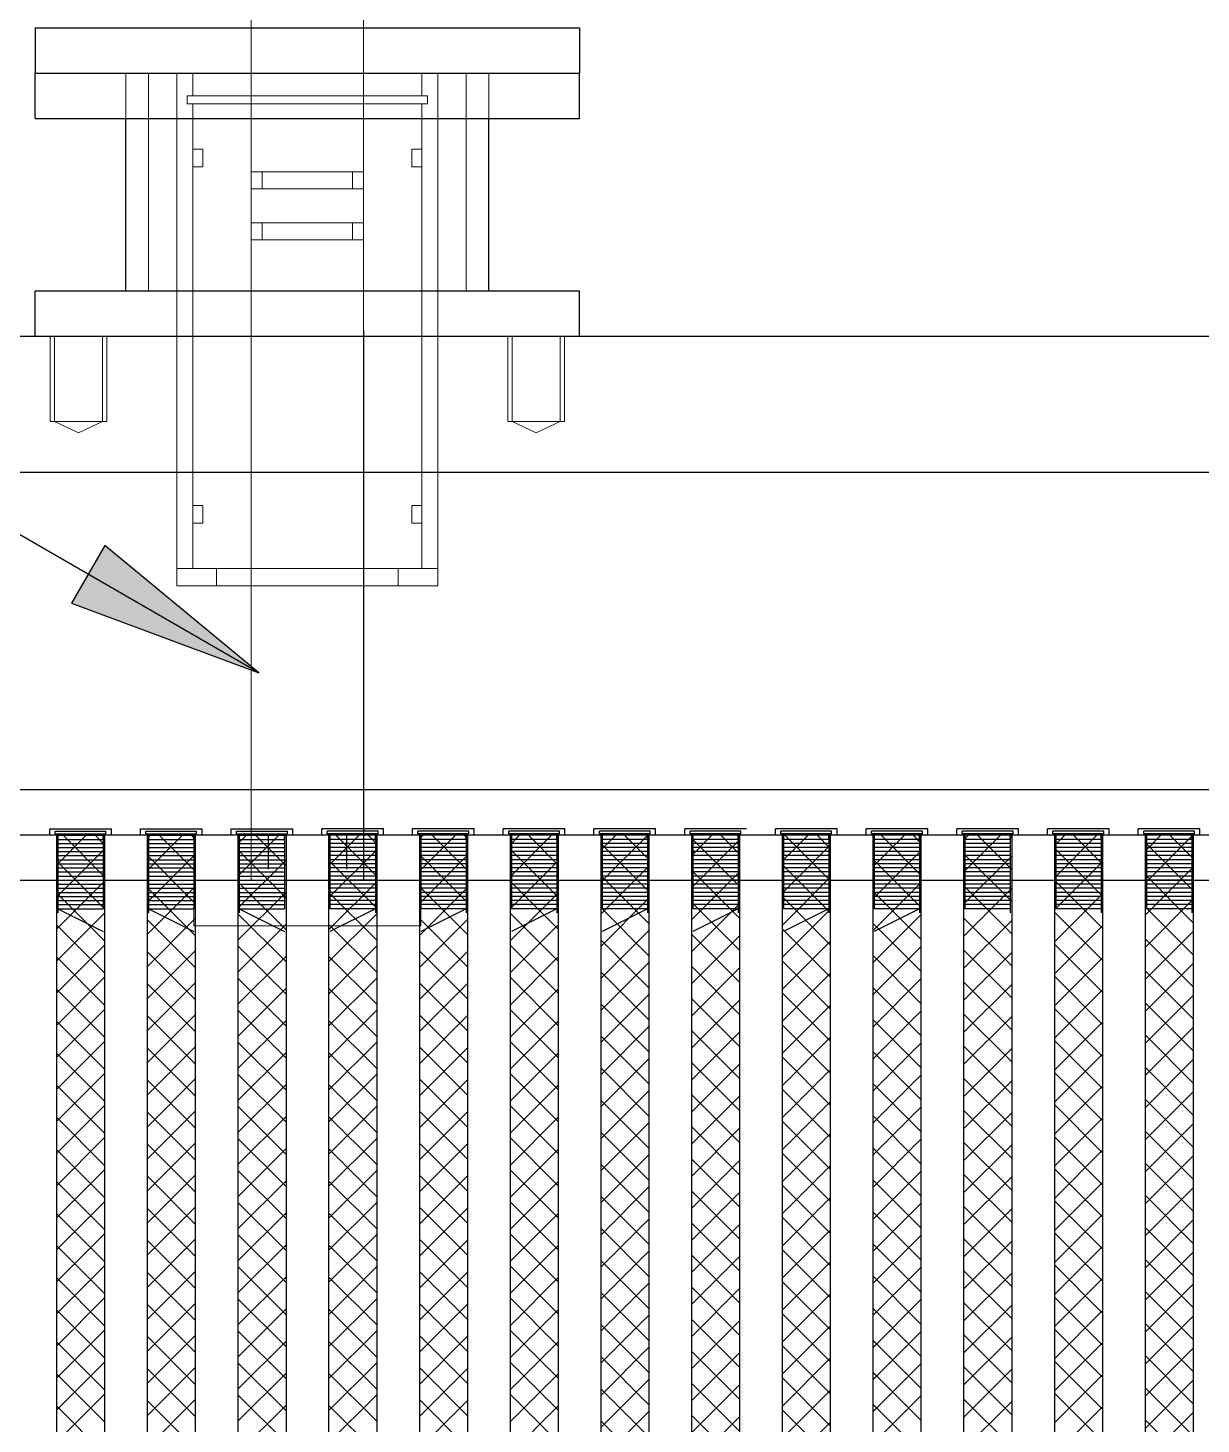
# Model space of a CAD drawing. Header units: inches. Extents: x 14 to 368, y 5 to 236.
# Drawn here: x 206.6 to 216.28, y 212.91 to 224.42 of the extents above; entities that cross this region are included whole.
import ezdxf

# ---------------------------------------------------------------- set-up
doc = ezdxf.new("R2010")
doc.units = ezdxf.units.IN
doc.header["$LTSCALE"] = 11
doc.header["$MEASUREMENT"] = 0
doc.linetypes.add('DASHED', pattern=[0.2067, 0.1654, -0.0413])
doc.linetypes.add('HIDD1', pattern=[0.09713, 0.064753, -0.032377])
doc.layers.get('0').update_dxf_attribs({"lineweight": 25})
doc.layers.add('Brade', color=5, linetype='Continuous', lineweight=25, true_color=0x0000ff)
for name, color, linetype, lineweight in [('Hatch (ANSI)', 7, 'Continuous', 18), ('Hidden', 7, 'DASHED', 18), ('Sketch Geometry (ANSI)', 7, 'Continuous', 25)]:
    doc.layers.add(name, color=color, linetype=linetype, lineweight=lineweight)

# ---------------------------------------------------------------- blocks, each defined once
blk = doc.blocks.new('UPPER HEAD ADN ELEMENT DETAIL')
at = {"layer": 'Hatch (ANSI)'}
for points in [[(-0.15725, 0.11861), (-0.1635, 0.10779), (-0.09945, 0.07081)], [(-0.1635, 0.10779), (-0.16975, 0.09696), (-0.09945, 0.07081)]]:
    blk.add_hatch(color=256, dxfattribs=at).paths.add_polyline_path(points)
for p, q in [((-0.18332, 0.3127), (-0.18332, 0.29569)), ((-0.18332, 0.3127), (0.02074, 0.3127)), ((0.02074, 0.3127), (0.02074, 0.29569)), ((-0.18332, 0.29569), (0.02074, 0.29569)), ((-0.18332, 0.27869), (-0.18332, 0.29569)), ((0.02074, 0.27869), (0.02074, 0.29569)), ((-0.18332, 0.27869), (0.02074, 0.27869)), ((-0.14931, 0.21403), (-0.14931, 0.27869)), ((-0.01327, 0.21403), (-0.01327, 0.27869)), ((0.02074, 0.21403), (-0.18332, 0.21403)), ((-0.18332, 0.19703), (-0.18332, 0.21403)), ((0.02074, 0.19703), (0.02074, 0.21403)), ((0.49266, 0.19703), (-0.65524, 0.19703)), ((0.40125, 0.19703), (0.02712, 0.19703)), ((0.49266, 0.14601), (-0.65524, 0.14601)), ((0.32685, 0.02697), (-0.48943, 0.02697)), ((0.33535, 0.00996), (-0.49793, 0.00996)), ((0.36086, -0.00704), (-0.52344, -0.00704))]:
    blk.add_line(p, q)
at = {"layer": 'Brade', "lineweight": 25}
for p, q in [((-0.17788, 0.00996), (-0.17788, 0.01235)), ((-0.17788, 0.01235), (-0.15476, 0.01235)), ((-0.17584, 0.01146), (-0.1568, 0.01146)), ((-0.17584, 0.01044), (-0.17584, 0.01146)), ((-0.1568, 0.01044), (-0.1568, 0.01146)), ((-0.15476, 0.00996), (-0.15476, 0.01235)), ((-0.14387, 0.00996), (-0.14387, 0.01235)), ((-0.14387, 0.01235), (-0.12074, 0.01235)), ((-0.14183, 0.01146), (-0.12278, 0.01146)), ((-0.14183, 0.01044), (-0.14183, 0.01146)), ((-0.12278, 0.01044), (-0.12278, 0.01146)), ((-0.12074, 0.00996), (-0.12074, 0.01235)), ((-0.10986, 0.00996), (-0.10986, 0.01235)), ((-0.10986, 0.01235), (-0.08673, 0.01235)), ((-0.10782, 0.01044), (-0.10782, 0.01146)), ((-0.10782, 0.01146), (-0.08877, 0.01146)), ((-0.08877, 0.01044), (-0.08877, 0.01146)), ((-0.08673, 0.00996), (-0.08673, 0.01235)), ((-0.07585, 0.00996), (-0.07585, 0.01235)), ((-0.05272, 0.01235), (-0.07585, 0.01235)), ((-0.07381, 0.01044), (-0.07381, 0.01146)), ((-0.05476, 0.01146), (-0.07381, 0.01146)), ((-0.05476, 0.01044), (-0.05476, 0.01146)), ((-0.05272, 0.00996), (-0.05272, 0.01235)), ((-0.04184, 0.00996), (-0.04184, 0.01235)), ((-0.01871, 0.01235), (-0.04184, 0.01235)), ((-0.02075, 0.01146), (-0.0398, 0.01146)), ((-0.0398, 0.01044), (-0.0398, 0.01146)), ((-0.02075, 0.01044), (-0.02075, 0.01146)), ((-0.01871, 0.00996), (-0.01871, 0.01235)), ((-0.00782, 0.00996), (-0.00782, 0.01235)), ((0.0153, 0.01235), (-0.00782, 0.01235)), ((0.01326, 0.01146), (-0.00578, 0.01146)), ((-0.00578, 0.01044), (-0.00578, 0.01146)), ((0.01326, 0.01044), (0.01326, 0.01146)), ((0.0153, 0.00996), (0.0153, 0.01235)), ((0.02619, 0.00996), (0.02619, 0.01235)), ((0.04931, 0.01235), (0.02619, 0.01235)), ((0.04727, 0.01146), (0.02823, 0.01146)), ((0.02823, 0.01044), (0.02823, 0.01146)), ((0.04727, 0.01044), (0.04727, 0.01146)), ((0.04931, 0.00996), (0.04931, 0.01235)), ((0.0602, 0.00996), (0.0602, 0.01235)), ((0.08333, 0.01235), (0.0602, 0.01235)), ((0.08129, 0.01146), (0.06224, 0.01146)), ((0.06224, 0.01044), (0.06224, 0.01146)), ((0.08129, 0.01044), (0.08129, 0.01146)), ((0.09421, 0.00996), (0.09421, 0.01235)), ((0.11734, 0.01235), (0.09421, 0.01235)), ((0.1153, 0.01146), (0.09625, 0.01146)), ((0.09625, 0.01044), (0.09625, 0.01146)), ((0.1153, 0.01044), (0.1153, 0.01146)), ((0.11734, 0.00996), (0.11734, 0.01235)), ((0.15135, 0.01235), (0.12822, 0.01235)), ((0.12822, 0.00996), (0.12822, 0.01235)), ((0.13026, 0.01044), (0.13026, 0.01146)), ((0.14931, 0.01146), (0.13026, 0.01146)), ((0.14931, 0.01044), (0.14931, 0.01146)), ((0.15135, 0.00996), (0.15135, 0.01235)), ((0.18536, 0.01235), (0.16223, 0.01235)), ((0.16223, 0.00996), (0.16223, 0.01235)), ((0.16427, 0.01044), (0.16427, 0.01146)), ((0.18332, 0.01146), (0.16427, 0.01146)), ((0.18332, 0.01044), (0.18332, 0.01146)), ((0.18536, 0.00996), (0.18536, 0.01235)), ((0.21937, 0.01235), (0.19624, 0.01235)), ((0.19624, 0.00996), (0.19624, 0.01235)), ((0.19829, 0.01044), (0.19829, 0.01146)), ((0.21733, 0.01146), (0.19829, 0.01146)), ((0.21733, 0.01044), (0.21733, 0.01146)), ((0.21937, 0.00996), (0.21937, 0.01235)), ((0.25338, 0.01235), (0.23026, 0.01235)), ((0.23026, 0.00996), (0.23026, 0.01235)), ((0.2323, 0.01044), (0.2323, 0.01146)), ((0.25134, 0.01146), (0.2323, 0.01146)), ((0.25134, 0.01044), (0.25134, 0.01146)), ((0.25338, 0.00996), (0.25338, 0.01235)), ((0.25338, 0.00996), (0.25338, 0.01235)), ((-0.17584, 0.01044), (-0.1568, 0.01044)), ((-0.17584, 0.01031), (-0.1568, 0.01031)), ((-0.17533, 0.00996), (-0.15731, 0.00996)), ((-0.17533, 0.00996), (-0.17533, -0.5377)), ((-0.17482, 0.00843), (-0.17482, 0.00996)), ((-0.17482, 0.00996), (-0.17482, -0.01912)), ((-0.17482, 0.00843), (-0.15782, 0.00843)), ((-0.17482, 0.00843), (-0.15782, 0.00843)), ((-0.17482, 0.0069), (-0.15782, 0.0069)), ((-0.17482, 0.00537), (-0.15782, 0.00537)), ((-0.15782, 0.00843), (-0.15782, 0.00996)), ((-0.15782, 0.00996), (-0.15782, -0.01759)), ((-0.15731, 0.00996), (-0.15731, -0.5377)), ((-0.14183, 0.01044), (-0.12278, 0.01044)), ((-0.14183, 0.01031), (-0.12278, 0.01031)), ((-0.14132, 0.00996), (-0.12329, 0.00996)), ((-0.14132, 0.00996), (-0.14132, -0.5377)), ((-0.14081, 0.00843), (-0.14081, 0.00996)), ((-0.14081, 0.00996), (-0.14081, -0.01912)), ((-0.14081, 0.00843), (-0.1238, 0.00843)), ((-0.14081, 0.00843), (-0.1238, 0.00843)), ((-0.14081, 0.0069), (-0.1238, 0.0069)), ((-0.14081, 0.00537), (-0.1238, 0.00537)), ((-0.1238, 0.00843), (-0.1238, 0.00996)), ((-0.1238, 0.00996), (-0.1238, -0.01759)), ((-0.12329, 0.00996), (-0.12329, -0.5377)), ((-0.10782, 0.01044), (-0.08877, 0.01044)), ((-0.10782, 0.01031), (-0.08877, 0.01031)), ((-0.10731, 0.00996), (-0.08928, 0.00996)), ((-0.10731, 0.00996), (-0.10731, -0.5377)), ((-0.1068, 0.00843), (-0.1068, 0.00996)), ((-0.1068, 0.00996), (-0.1068, -0.01912)), ((-0.1068, 0.00843), (-0.08979, 0.00843)), ((-0.1068, 0.00843), (-0.08979, 0.00843)), ((-0.1068, 0.0069), (-0.08979, 0.0069)), ((-0.1068, 0.00537), (-0.08979, 0.00537)), ((-0.09599, 0.00996), (-0.09599, -0.00279)), ((-0.08979, 0.00843), (-0.08979, 0.00996)), ((-0.08979, 0.00996), (-0.08979, -0.01759)), ((-0.08928, 0.00996), (-0.08928, -0.5377)), ((-0.05476, 0.01044), (-0.07381, 0.01044)), ((-0.05476, 0.01031), (-0.07381, 0.01031)), ((-0.0733, 0.00996), (-0.0733, -0.5377)), ((-0.05527, 0.00996), (-0.0733, 0.00996)), ((-0.07279, 0.00843), (-0.07279, 0.00996)), ((-0.07279, 0.00996), (-0.07279, -0.01759)), ((-0.05578, 0.00843), (-0.07279, 0.00843)), ((-0.05578, 0.00843), (-0.07279, 0.00843)), ((-0.05578, 0.0069), (-0.07279, 0.0069)), ((-0.05578, 0.00537), (-0.07279, 0.00537)), ((-0.06659, 0.00996), (-0.06659, -0.00279)), ((-0.05578, 0.00843), (-0.05578, 0.00996)), ((-0.05578, 0.00996), (-0.05578, -0.01912)), ((-0.05527, 0.00996), (-0.05527, -0.5377)), ((-0.02075, 0.01044), (-0.0398, 0.01044)), ((-0.02075, 0.01031), (-0.0398, 0.01031)), ((-0.02126, 0.00996), (-0.03929, 0.00996)), ((-0.03929, 0.00996), (-0.03929, -0.5377)), ((-0.03878, 0.00843), (-0.03878, 0.00996)), ((-0.03878, 0.00996), (-0.03878, -0.01759)), ((-0.02177, 0.00843), (-0.03878, 0.00843)), ((-0.02177, 0.00843), (-0.03878, 0.00843)), ((-0.02177, 0.0069), (-0.03878, 0.0069)), ((-0.02177, 0.00537), (-0.03878, 0.00537)), ((-0.02177, 0.00843), (-0.02177, 0.00996)), ((-0.02177, 0.00996), (-0.02177, -0.01912)), ((-0.02126, 0.00996), (-0.02126, -0.5377)), ((0.01326, 0.01044), (-0.00578, 0.01044)), ((0.01326, 0.01031), (-0.00578, 0.01031)), ((0.01275, 0.00996), (-0.00527, 0.00996)), ((-0.00527, 0.00996), (-0.00527, -0.5377)), ((-0.00476, 0.00843), (-0.00476, 0.00996)), ((-0.00476, 0.00996), (-0.00476, -0.01759)), ((0.01224, 0.00843), (-0.00476, 0.00843)), ((0.01224, 0.00843), (-0.00476, 0.00843)), ((0.01224, 0.0069), (-0.00476, 0.0069)), ((0.01224, 0.00537), (-0.00476, 0.00537)), ((0.01224, 0.00843), (0.01224, 0.00996)), ((0.01224, 0.00996), (0.01224, -0.01912)), ((0.01275, 0.00996), (0.01275, -0.5377)), ((0.04727, 0.01044), (0.02823, 0.01044)), ((0.04727, 0.01031), (0.02823, 0.01031)), ((0.04676, 0.00996), (0.02874, 0.00996)), ((0.02874, 0.00996), (0.02874, -0.5377)), ((0.02925, 0.00843), (0.02925, 0.00996)), ((0.02925, 0.00996), (0.02925, -0.01759)), ((0.04625, 0.00843), (0.02925, 0.00843)), ((0.04625, 0.00843), (0.02925, 0.00843)), ((0.04625, 0.0069), (0.02925, 0.0069)), ((0.04625, 0.00537), (0.02925, 0.00537)), ((0.04625, 0.00843), (0.04625, 0.00996)), ((0.04625, 0.00996), (0.04625, -0.01912)), ((0.04676, 0.00996), (0.04676, -0.5377)), ((0.08129, 0.01044), (0.06224, 0.01044)), ((0.08129, 0.01031), (0.06224, 0.01031)), ((0.08078, 0.00996), (0.06275, 0.00996)), ((0.06275, 0.00996), (0.06275, -0.5377)), ((0.06326, 0.00843), (0.06326, 0.00996)), ((0.06326, 0.00996), (0.06326, -0.01759)), ((0.08027, 0.00843), (0.06326, 0.00843)), ((0.08027, 0.00843), (0.06326, 0.00843)), ((0.08027, 0.0069), (0.06326, 0.0069)), ((0.08027, 0.00537), (0.06326, 0.00537)), ((0.08027, 0.00843), (0.08027, 0.00996)), ((0.08027, 0.00996), (0.08027, -0.01912)), ((0.08078, 0.00996), (0.08078, -0.5377)), ((0.1153, 0.01044), (0.09625, 0.01044)), ((0.1153, 0.01031), (0.09625, 0.01031)), ((0.09676, 0.00996), (0.09676, -0.5377)), ((0.11479, 0.00996), (0.09676, 0.00996)), ((0.09727, 0.00843), (0.09727, 0.00996)), ((0.09727, 0.00996), (0.09727, -0.01759)), ((0.11428, 0.00843), (0.09727, 0.00843)), ((0.11428, 0.00843), (0.09727, 0.00843)), ((0.11428, 0.0069), (0.09727, 0.0069)), ((0.11428, 0.00537), (0.09727, 0.00537)), ((0.11428, 0.00843), (0.11428, 0.00996)), ((0.11428, 0.00996), (0.11428, -0.01912)), ((0.11479, 0.00996), (0.11479, -0.5377)), ((0.14931, 0.01044), (0.13026, 0.01044)), ((0.14931, 0.01031), (0.13026, 0.01031)), ((0.13077, 0.00996), (0.13077, -0.5377)), ((0.1488, 0.00996), (0.13077, 0.00996)), ((0.13128, 0.00996), (0.13128, -0.01759)), ((0.13128, 0.00843), (0.13128, 0.00996)), ((0.14829, 0.00843), (0.13128, 0.00843)), ((0.14829, 0.00843), (0.13128, 0.00843)), ((0.14829, 0.0069), (0.13128, 0.0069)), ((0.14829, 0.00537), (0.13128, 0.00537)), ((0.14829, 0.00996), (0.14829, -0.01912)), ((0.14829, 0.00843), (0.14829, 0.00996)), ((0.1488, 0.00996), (0.1488, -0.5377)), ((0.18332, 0.01044), (0.16427, 0.01044)), ((0.18332, 0.01031), (0.16427, 0.01031)), ((0.16478, 0.00996), (0.16478, -0.5377)), ((0.18281, 0.00996), (0.16478, 0.00996)), ((0.16529, 0.00996), (0.16529, -0.01759)), ((0.16529, 0.00843), (0.16529, 0.00996)), ((0.1823, 0.00843), (0.16529, 0.00843)), ((0.1823, 0.00843), (0.16529, 0.00843)), ((0.1823, 0.0069), (0.16529, 0.0069)), ((0.1823, 0.00537), (0.16529, 0.00537)), ((0.1823, 0.00996), (0.1823, -0.01912)), ((0.1823, 0.00843), (0.1823, 0.00996)), ((0.18281, 0.00996), (0.18281, -0.5377)), ((0.21733, 0.01044), (0.19829, 0.01044)), ((0.21733, 0.01031), (0.19829, 0.01031)), ((0.1988, 0.00996), (0.1988, -0.5377)), ((0.21682, 0.00996), (0.1988, 0.00996)), ((0.19931, 0.00996), (0.19931, -0.01759)), ((0.19931, 0.00843), (0.19931, 0.00996)), ((0.21631, 0.00843), (0.19931, 0.00843)), ((0.21631, 0.00843), (0.19931, 0.00843)), ((0.21631, 0.0069), (0.19931, 0.0069)), ((0.21631, 0.00537), (0.19931, 0.00537)), ((0.21631, 0.00996), (0.21631, -0.01912)), ((0.21631, 0.00843), (0.21631, 0.00996)), ((0.21682, 0.00996), (0.21682, -0.5377)), ((0.25134, 0.01044), (0.2323, 0.01044)), ((0.25134, 0.01031), (0.2323, 0.01031)), ((0.23281, 0.00996), (0.23281, -0.5377)), ((0.25083, 0.00996), (0.23281, 0.00996)), ((0.23332, 0.00996), (0.23332, -0.01759)), ((0.23332, 0.00843), (0.23332, 0.00996)), ((0.25032, 0.00843), (0.23332, 0.00843)), ((0.25032, 0.00843), (0.23332, 0.00843)), ((0.25032, 0.0069), (0.23332, 0.0069)), ((0.25032, 0.00537), (0.23332, 0.00537)), ((0.25032, 0.00996), (0.25032, -0.01912)), ((0.25032, 0.00843), (0.25032, 0.00996)), ((0.25083, 0.00996), (0.25083, -0.5377)), ((-0.17482, 0.00384), (-0.15782, 0.00384)), ((-0.17482, 0.00231), (-0.15782, 0.00231)), ((-0.17482, 0.00078), (-0.15782, 0.00078)), ((-0.14081, 0.00384), (-0.1238, 0.00384)), ((-0.14081, 0.00231), (-0.1238, 0.00231)), ((-0.14081, 0.00078), (-0.1238, 0.00078)), ((-0.1068, 0.00384), (-0.08979, 0.00384)), ((-0.1068, 0.00231), (-0.08979, 0.00231)), ((-0.1068, 0.00078), (-0.08979, 0.00078)), ((-0.05578, 0.00384), (-0.07279, 0.00384)), ((-0.05578, 0.00231), (-0.07279, 0.00231)), ((-0.05578, 0.00078), (-0.07279, 0.00078)), ((-0.02177, 0.00384), (-0.03878, 0.00384)), ((-0.02177, 0.00231), (-0.03878, 0.00231)), ((-0.02177, 0.00078), (-0.03878, 0.00078)), ((0.01224, 0.00384), (-0.00476, 0.00384)), ((0.01224, 0.00231), (-0.00476, 0.00231)), ((0.01224, 0.00078), (-0.00476, 0.00078)), ((0.04625, 0.00384), (0.02925, 0.00384)), ((0.04625, 0.00231), (0.02925, 0.00231)), ((0.04625, 0.00078), (0.02925, 0.00078)), ((0.08027, 0.00384), (0.06326, 0.00384)), ((0.08027, 0.00231), (0.06326, 0.00231)), ((0.08027, 0.00078), (0.06326, 0.00078)), ((0.11428, 0.00384), (0.09727, 0.00384)), ((0.11428, 0.00231), (0.09727, 0.00231)), ((0.11428, 0.00078), (0.09727, 0.00078)), ((0.14829, 0.00384), (0.13128, 0.00384)), ((0.14829, 0.00231), (0.13128, 0.00231)), ((0.14829, 0.00078), (0.13128, 0.00078)), ((0.1823, 0.00384), (0.16529, 0.00384)), ((0.1823, 0.00231), (0.16529, 0.00231)), ((0.1823, 0.00078), (0.16529, 0.00078)), ((0.21631, 0.00384), (0.19931, 0.00384)), ((0.21631, 0.00231), (0.19931, 0.00231)), ((0.21631, 0.00078), (0.19931, 0.00078)), ((0.25032, 0.00384), (0.23332, 0.00384)), ((0.25032, 0.00231), (0.23332, 0.00231)), ((0.25032, 0.00078), (0.23332, 0.00078)), ((-0.17482, -0.00075), (-0.15782, -0.00075)), ((-0.17482, -0.00228), (-0.15782, -0.00228)), ((-0.17482, -0.00381), (-0.15782, -0.00381)), ((-0.14081, -0.00075), (-0.1238, -0.00075)), ((-0.14081, -0.00228), (-0.1238, -0.00228)), ((-0.14081, -0.00381), (-0.1238, -0.00381)), ((-0.1068, -0.00075), (-0.08979, -0.00075)), ((-0.1068, -0.00228), (-0.08979, -0.00228)), ((-0.1068, -0.00381), (-0.08979, -0.00381)), ((-0.05578, -0.00075), (-0.07279, -0.00075)), ((-0.05578, -0.00228), (-0.07279, -0.00228)), ((-0.05578, -0.00381), (-0.07279, -0.00381)), ((-0.02177, -0.00075), (-0.03878, -0.00075)), ((-0.02177, -0.00228), (-0.03878, -0.00228)), ((-0.02177, -0.00381), (-0.03878, -0.00381)), ((0.01224, -0.00075), (-0.00476, -0.00075)), ((0.01224, -0.00228), (-0.00476, -0.00228)), ((0.01224, -0.00381), (-0.00476, -0.00381)), ((0.04625, -0.00075), (0.02925, -0.00075)), ((0.04625, -0.00228), (0.02925, -0.00228)), ((0.04625, -0.00381), (0.02925, -0.00381)), ((0.08027, -0.00075), (0.06326, -0.00075)), ((0.08027, -0.00228), (0.06326, -0.00228)), ((0.08027, -0.00381), (0.06326, -0.00381)), ((0.11428, -0.00075), (0.09727, -0.00075)), ((0.11428, -0.00228), (0.09727, -0.00228)), ((0.11428, -0.00381), (0.09727, -0.00381)), ((0.14829, -0.00075), (0.13128, -0.00075)), ((0.14829, -0.00228), (0.13128, -0.00228)), ((0.14829, -0.00381), (0.13128, -0.00381)), ((0.1823, -0.00075), (0.16529, -0.00075)), ((0.1823, -0.00228), (0.16529, -0.00228)), ((0.1823, -0.00381), (0.16529, -0.00381)), ((0.21631, -0.00075), (0.19931, -0.00075)), ((0.21631, -0.00228), (0.19931, -0.00228)), ((0.21631, -0.00381), (0.19931, -0.00381)), ((0.25032, -0.00075), (0.23332, -0.00075)), ((0.25032, -0.00228), (0.23332, -0.00228)), ((0.25032, -0.00381), (0.23332, -0.00381)), ((-0.17482, -0.00534), (-0.15782, -0.00534)), ((-0.17482, -0.00687), (-0.15782, -0.00687)), ((-0.17482, -0.0084), (-0.15782, -0.0084)), ((-0.17482, -0.00993), (-0.15782, -0.00993)), ((-0.14081, -0.00534), (-0.1238, -0.00534)), ((-0.14081, -0.00687), (-0.1238, -0.00687)), ((-0.14081, -0.0084), (-0.1238, -0.0084)), ((-0.14081, -0.00993), (-0.1238, -0.00993)), ((-0.1068, -0.00534), (-0.08979, -0.00534)), ((-0.1068, -0.00687), (-0.08979, -0.00687)), ((-0.1068, -0.0084), (-0.08979, -0.0084)), ((-0.1068, -0.00993), (-0.08979, -0.00993)), ((-0.05578, -0.00534), (-0.07279, -0.00534)), ((-0.05578, -0.00687), (-0.07279, -0.00687)), ((-0.05578, -0.0084), (-0.07279, -0.0084)), ((-0.05578, -0.00993), (-0.07279, -0.00993)), ((-0.02177, -0.00534), (-0.03878, -0.00534)), ((-0.02177, -0.00687), (-0.03878, -0.00687)), ((-0.02177, -0.0084), (-0.03878, -0.0084)), ((-0.02177, -0.00993), (-0.03878, -0.00993)), ((0.01224, -0.00534), (-0.00476, -0.00534)), ((0.01224, -0.00687), (-0.00476, -0.00687)), ((0.01224, -0.0084), (-0.00476, -0.0084)), ((0.01224, -0.00993), (-0.00476, -0.00993)), ((0.04625, -0.00534), (0.02925, -0.00534)), ((0.04625, -0.00687), (0.02925, -0.00687)), ((0.04625, -0.0084), (0.02925, -0.0084)), ((0.04625, -0.00993), (0.02925, -0.00993)), ((0.08027, -0.00534), (0.06326, -0.00534)), ((0.08027, -0.00687), (0.06326, -0.00687)), ((0.08027, -0.0084), (0.06326, -0.0084)), ((0.08027, -0.00993), (0.06326, -0.00993)), ((0.11428, -0.00534), (0.09727, -0.00534)), ((0.11428, -0.00687), (0.09727, -0.00687)), ((0.11428, -0.0084), (0.09727, -0.0084)), ((0.11428, -0.00993), (0.09727, -0.00993)), ((0.14829, -0.00534), (0.13128, -0.00534)), ((0.14829, -0.00687), (0.13128, -0.00687)), ((0.14829, -0.0084), (0.13128, -0.0084)), ((0.14829, -0.00993), (0.13128, -0.00993)), ((0.1823, -0.00534), (0.16529, -0.00534)), ((0.1823, -0.00687), (0.16529, -0.00687)), ((0.1823, -0.0084), (0.16529, -0.0084)), ((0.1823, -0.00993), (0.16529, -0.00993)), ((0.21631, -0.00534), (0.19931, -0.00534)), ((0.21631, -0.00687), (0.19931, -0.00687)), ((0.21631, -0.0084), (0.19931, -0.0084)), ((0.21631, -0.00993), (0.19931, -0.00993)), ((0.25032, -0.00534), (0.23332, -0.00534)), ((0.25032, -0.00687), (0.23332, -0.00687)), ((0.25032, -0.0084), (0.23332, -0.0084)), ((0.25032, -0.00993), (0.23332, -0.00993)), ((-0.17482, -0.01146), (-0.15782, -0.01146)), ((-0.17482, -0.013), (-0.15782, -0.013)), ((-0.17482, -0.01453), (-0.15782, -0.01453)), ((-0.14081, -0.01146), (-0.1238, -0.01146)), ((-0.14081, -0.013), (-0.1238, -0.013)), ((-0.14081, -0.01453), (-0.1238, -0.01453)), ((-0.1068, -0.01146), (-0.08979, -0.01146)), ((-0.1068, -0.013), (-0.08979, -0.013)), ((-0.1068, -0.01453), (-0.08979, -0.01453)), ((-0.05578, -0.01146), (-0.07279, -0.01146)), ((-0.05578, -0.013), (-0.07279, -0.013)), ((-0.05578, -0.01453), (-0.07279, -0.01453)), ((-0.02177, -0.01146), (-0.03878, -0.01146)), ((-0.02177, -0.013), (-0.03878, -0.013)), ((-0.02177, -0.01453), (-0.03878, -0.01453)), ((0.01224, -0.01146), (-0.00476, -0.01146)), ((0.01224, -0.013), (-0.00476, -0.013)), ((0.01224, -0.01453), (-0.00476, -0.01453)), ((0.04625, -0.01146), (0.02925, -0.01146)), ((0.04625, -0.013), (0.02925, -0.013)), ((0.04625, -0.01453), (0.02925, -0.01453)), ((0.08027, -0.01146), (0.06326, -0.01146)), ((0.08027, -0.013), (0.06326, -0.013)), ((0.08027, -0.01453), (0.06326, -0.01453)), ((0.11428, -0.01146), (0.09727, -0.01146)), ((0.11428, -0.013), (0.09727, -0.013)), ((0.11428, -0.01453), (0.09727, -0.01453)), ((0.14829, -0.01146), (0.13128, -0.01146)), ((0.14829, -0.013), (0.13128, -0.013)), ((0.14829, -0.01453), (0.13128, -0.01453)), ((0.1823, -0.01146), (0.16529, -0.01146)), ((0.1823, -0.013), (0.16529, -0.013)), ((0.1823, -0.01453), (0.16529, -0.01453)), ((0.21631, -0.01146), (0.19931, -0.01146)), ((0.21631, -0.013), (0.19931, -0.013)), ((0.21631, -0.01453), (0.19931, -0.01453)), ((0.25032, -0.01146), (0.23332, -0.01146)), ((0.25032, -0.013), (0.23332, -0.013)), ((0.25032, -0.01453), (0.23332, -0.01453)), ((-0.17482, -0.01606), (-0.15782, -0.01606)), ((-0.17482, -0.01759), (-0.15782, -0.02609)), ((-0.17482, -0.01759), (-0.15782, -0.01759)), ((-0.14081, -0.01606), (-0.1238, -0.01606)), ((-0.14081, -0.01759), (-0.1238, -0.02609)), ((-0.14081, -0.01759), (-0.1238, -0.01759)), ((-0.1068, -0.01606), (-0.08979, -0.01606)), ((-0.1068, -0.01759), (-0.08979, -0.02609)), ((-0.1068, -0.01759), (-0.08979, -0.01759)), ((-0.05578, -0.01606), (-0.07279, -0.01606)), ((-0.05578, -0.01759), (-0.07279, -0.02609)), ((-0.05578, -0.01759), (-0.07279, -0.01759)), ((-0.02177, -0.01606), (-0.03878, -0.01606)), ((-0.02177, -0.01759), (-0.03878, -0.02609)), ((-0.02177, -0.01759), (-0.03878, -0.01759)), ((0.01224, -0.01606), (-0.00476, -0.01606)), ((0.01224, -0.01759), (-0.00476, -0.02609)), ((0.01224, -0.01759), (-0.00476, -0.01759)), ((0.04625, -0.01606), (0.02925, -0.01606)), ((0.04625, -0.01759), (0.02925, -0.02609)), ((0.04625, -0.01759), (0.02925, -0.01759)), ((0.08027, -0.01606), (0.06326, -0.01606)), ((0.08027, -0.01759), (0.06326, -0.02609)), ((0.08027, -0.01759), (0.06326, -0.01759)), ((0.11428, -0.01606), (0.09727, -0.01606)), ((0.11428, -0.01759), (0.09727, -0.02609)), ((0.11428, -0.01759), (0.09727, -0.01759)), ((0.14829, -0.01606), (0.13128, -0.01606)), ((0.14829, -0.01759), (0.13128, -0.01759)), ((0.14829, -0.01759), (0.13128, -0.02609)), ((0.1823, -0.01606), (0.16529, -0.01606)), ((0.1823, -0.01759), (0.16529, -0.01759)), ((0.21631, -0.01606), (0.19931, -0.01606)), ((0.21631, -0.01759), (0.19931, -0.01759)), ((0.25032, -0.01606), (0.23332, -0.01606)), ((0.25032, -0.01759), (0.23332, -0.01759))]:
    blk.add_line(p, q, dxfattribs=at)
at = {"layer": 'Brade', "color": 5, "linetype": 'Continuous', "lineweight": 25, "true_color": 0x0000ff}
for p, q in [((-0.17533, -0.0012), (-0.16417, 0.00996)), ((-0.17288, 0.00996), (-0.15731, -0.00561)), ((-0.16085, 0.00996), (-0.15731, 0.00642)), ((-0.14132, 0.00876), (-0.14012, 0.00996)), ((-0.14132, -0.00326), (-0.1281, 0.00996)), ((-0.1368, 0.00996), (-0.12329, -0.00354)), ((-0.12478, 0.00996), (-0.12329, 0.00848)), ((-0.10731, 0.0067), (-0.10405, 0.00996)), ((-0.10731, -0.00532), (-0.09202, 0.00996)), ((-0.10073, 0.00996), (-0.08928, -0.00148)), ((-0.06185, 0.00996), (-0.0733, -0.00148)), ((-0.05527, -0.00532), (-0.07056, 0.00996)), ((-0.05527, 0.0067), (-0.05853, 0.00996)), ((-0.02578, 0.00996), (-0.03929, -0.00354)), ((-0.0378, 0.00996), (-0.03929, 0.00848)), ((-0.02126, -0.00326), (-0.03448, 0.00996)), ((-0.02126, 0.00876), (-0.02246, 0.00996)), ((0.0103, 0.00996), (-0.00527, -0.00561)), ((-0.00173, 0.00996), (-0.00527, 0.00642)), ((0.01275, -0.0012), (0.00159, 0.00996)), ((0.04637, 0.00996), (0.02874, -0.00767)), ((0.03435, 0.00996), (0.02874, 0.00436)), ((0.04676, -0.01116), (0.02874, 0.00687)), ((0.04676, 0.00086), (0.03767, 0.00996)), ((0.07042, 0.00996), (0.06275, 0.00229)), ((0.08078, -0.0091), (0.06275, 0.00893)), ((0.08078, 0.00829), (0.06275, -0.00973)), ((0.08078, 0.00293), (0.07374, 0.00996)), ((0.10649, 0.00996), (0.09676, 0.00023)), ((0.11479, 0.00623), (0.09676, -0.0118)), ((0.11479, -0.00703), (0.09779, 0.00996)), ((0.11479, 0.00499), (0.10982, 0.00996)), ((0.14257, 0.00996), (0.13077, -0.00183)), ((0.1488, -0.00497), (0.13387, 0.00996)), ((0.1488, 0.00705), (0.14589, 0.00996)), ((0.17864, 0.00996), (0.16478, -0.0039)), ((0.16662, 0.00996), (0.16478, 0.00813)), ((0.18281, -0.00291), (0.16994, 0.00996)), ((0.18281, 0.00912), (0.18196, 0.00996)), ((0.21472, 0.00996), (0.1988, -0.00596)), ((0.20269, 0.00996), (0.1988, 0.00606)), ((0.21682, -0.00084), (0.20601, 0.00996)), ((0.25079, 0.00996), (0.23281, -0.00802)), ((0.23877, 0.00996), (0.23281, 0.004)), ((0.25083, -0.01081), (0.23281, 0.00722)), ((0.25083, 0.00122), (0.24209, 0.00996)), ((-0.17533, -0.01322), (-0.15731, 0.0048)), ((-0.17533, 0.00039), (-0.15731, -0.01763)), ((-0.14132, -0.01529), (-0.12329, 0.00274)), ((-0.14132, 0.00246), (-0.12329, -0.01557)), ((-0.10731, 0.00452), (-0.08928, -0.01351)), ((-0.10731, -0.01735), (-0.08928, 0.00068)), ((-0.05527, 0.00452), (-0.0733, -0.01351)), ((-0.05527, -0.01735), (-0.0733, 0.00068)), ((-0.02126, -0.01529), (-0.03929, 0.00274)), ((-0.02126, 0.00246), (-0.03929, -0.01557)), ((0.01275, -0.01322), (-0.00527, 0.0048)), ((0.01275, 0.00039), (-0.00527, -0.01763)), ((0.1488, 0.00417), (0.13077, -0.01386)), ((0.1488, -0.017), (0.13077, 0.00103)), ((0.18281, -0.01493), (0.16478, 0.00309)), ((0.18281, 0.0021), (0.16478, -0.01592)), ((0.21682, -0.01287), (0.1988, 0.00516)), ((0.21682, 0.00004), (0.1988, -0.01799)), ((0.04676, -0.00167), (0.02874, -0.01969)), ((0.04676, -0.02318), (0.02874, -0.00516)), ((0.08078, -0.02112), (0.06275, -0.0031)), ((0.08078, -0.00373), (0.06275, -0.02176)), ((0.11479, -0.01906), (0.09676, -0.00103)), ((0.25083, -0.00202), (0.23281, -0.02005)), ((0.25083, -0.02283), (0.23281, -0.0048)), ((-0.17533, -0.02525), (-0.15731, -0.00722)), ((-0.14132, -0.02731), (-0.12329, -0.00929)), ((-0.14132, -0.00957), (-0.12329, -0.02759)), ((-0.10731, -0.0075), (-0.08928, -0.02553)), ((-0.05527, -0.0075), (-0.0733, -0.02553)), ((-0.02126, -0.02731), (-0.03929, -0.00929)), ((-0.02126, -0.00957), (-0.03929, -0.02759)), ((0.01275, -0.02525), (-0.00527, -0.00722)), ((0.11479, -0.00579), (0.09676, -0.02382)), ((0.1488, -0.00786), (0.13077, -0.02588)), ((0.18281, -0.02696), (0.16478, -0.00893)), ((0.18281, -0.00992), (0.16478, -0.02795)), ((0.21682, -0.02489), (0.1988, -0.00687)), ((-0.17533, -0.01163), (-0.15731, -0.02966)), ((-0.10731, -0.02937), (-0.08928, -0.01135)), ((-0.05527, -0.02937), (-0.0733, -0.01135)), ((0.01275, -0.01163), (-0.00527, -0.02966)), ((0.04676, -0.01369), (0.02874, -0.03172)), ((0.08078, -0.03315), (0.06275, -0.01512)), ((0.11479, -0.03108), (0.09676, -0.01306)), ((0.1488, -0.02902), (0.13077, -0.01099)), ((0.21682, -0.01198), (0.1988, -0.03001)), ((0.25083, -0.01405), (0.23281, -0.03207)), ((-0.17533, -0.03727), (-0.15731, -0.01925)), ((-0.10731, -0.01953), (-0.08928, -0.03756)), ((-0.05527, -0.01953), (-0.0733, -0.03756)), ((0.01275, -0.03727), (-0.00527, -0.01925)), ((0.04676, -0.03521), (0.02874, -0.01718)), ((0.08078, -0.01576), (0.06275, -0.03378)), ((0.11479, -0.01782), (0.09676, -0.03585)), ((0.1488, -0.01988), (0.13077, -0.03791)), ((0.21682, -0.03692), (0.1988, -0.01889)), ((0.25083, -0.03486), (0.23281, -0.01683)), ((-0.17533, -0.02366), (-0.15731, -0.04168)), ((-0.14132, -0.03934), (-0.12329, -0.02131)), ((-0.14132, -0.02159), (-0.12329, -0.03962)), ((-0.10731, -0.0414), (-0.08928, -0.02337)), ((-0.05527, -0.0414), (-0.0733, -0.02337)), ((-0.02126, -0.03934), (-0.03929, -0.02131)), ((-0.02126, -0.02159), (-0.03929, -0.03962)), ((0.01275, -0.02366), (-0.00527, -0.04168)), ((0.04676, -0.02572), (0.02874, -0.04374)), ((0.11479, -0.04311), (0.09676, -0.02508)), ((0.1488, -0.04105), (0.13077, -0.02302)), ((0.18281, -0.03898), (0.16478, -0.02096)), ((0.18281, -0.02195), (0.16478, -0.03997)), ((0.21682, -0.02401), (0.1988, -0.04204)), ((0.25083, -0.02607), (0.23281, -0.0441)), ((-0.17533, -0.0493), (-0.15731, -0.03127)), ((0.01275, -0.0493), (-0.00527, -0.03127)), ((0.04676, -0.04723), (0.02874, -0.02921)), ((0.08078, -0.04517), (0.06275, -0.02715)), ((0.08078, -0.02778), (0.06275, -0.04581)), ((0.11479, -0.02984), (0.09676, -0.04787)), ((0.21682, -0.04894), (0.1988, -0.03092)), ((0.25083, -0.04688), (0.23281, -0.02885)), ((-0.17533, -0.03568), (-0.15731, -0.05371)), ((-0.14132, -0.05136), (-0.12329, -0.03333)), ((-0.14132, -0.03362), (-0.12329, -0.05164)), ((-0.10731, -0.03155), (-0.08928, -0.04958)), ((-0.10731, -0.05342), (-0.08928, -0.0354)), ((-0.05527, -0.03155), (-0.0733, -0.04958)), ((-0.05527, -0.05342), (-0.0733, -0.0354)), ((-0.02126, -0.05136), (-0.03929, -0.03333)), ((-0.02126, -0.03362), (-0.03929, -0.05164)), ((0.01275, -0.03568), (-0.00527, -0.05371)), ((0.1488, -0.03191), (0.13077, -0.04993)), ((0.1488, -0.05307), (0.13077, -0.03504)), ((0.18281, -0.05101), (0.16478, -0.03298)), ((0.18281, -0.03397), (0.16478, -0.052)), ((0.21682, -0.03603), (0.1988, -0.05406)), ((0.04676, -0.03774), (0.02874, -0.05577)), ((0.04676, -0.05926), (0.02874, -0.04123)), ((0.08078, -0.0572), (0.06275, -0.03917)), ((0.08078, -0.03981), (0.06275, -0.05783)), ((0.11479, -0.05513), (0.09676, -0.03711)), ((0.11479, -0.04187), (0.09676, -0.0599)), ((0.25083, -0.0381), (0.23281, -0.05612)), ((0.25083, -0.05891), (0.23281, -0.04088)), ((-0.17533, -0.06132), (-0.15731, -0.0433)), ((-0.14132, -0.06339), (-0.12329, -0.04536)), ((-0.14132, -0.04564), (-0.12329, -0.06367)), ((-0.10731, -0.04358), (-0.08928, -0.0616)), ((-0.05527, -0.04358), (-0.0733, -0.0616)), ((-0.02126, -0.06339), (-0.03929, -0.04536)), ((-0.02126, -0.04564), (-0.03929, -0.06367)), ((0.01275, -0.06132), (-0.00527, -0.0433)), ((0.1488, -0.04393), (0.13077, -0.06196)), ((0.1488, -0.0651), (0.13077, -0.04707)), ((0.18281, -0.06303), (0.16478, -0.04501)), ((0.18281, -0.046), (0.16478, -0.06402)), ((0.21682, -0.06097), (0.1988, -0.04294)), ((-0.17533, -0.04771), (-0.15731, -0.06573)), ((-0.10731, -0.06545), (-0.08928, -0.04742)), ((-0.05527, -0.06545), (-0.0733, -0.04742)), ((0.01275, -0.04771), (-0.00527, -0.06573)), ((0.04676, -0.04977), (0.02874, -0.06779)), ((0.08078, -0.06922), (0.06275, -0.0512)), ((0.08078, -0.05183), (0.06275, -0.06986)), ((0.11479, -0.06716), (0.09676, -0.04913)), ((0.21682, -0.04806), (0.1988, -0.06609)), ((0.25083, -0.05012), (0.23281, -0.06815)), ((-0.17533, -0.07335), (-0.15731, -0.05532)), ((-0.14132, -0.07541), (-0.12329, -0.05738)), ((-0.10731, -0.0556), (-0.08928, -0.07363)), ((-0.05527, -0.0556), (-0.0733, -0.07363)), ((-0.02126, -0.07541), (-0.03929, -0.05738)), ((0.01275, -0.07335), (-0.00527, -0.05532)), ((0.04676, -0.07128), (0.02874, -0.05326)), ((0.11479, -0.05389), (0.09676, -0.07192)), ((0.1488, -0.05596), (0.13077, -0.07398)), ((0.18281, -0.07506), (0.16478, -0.05703)), ((0.21682, -0.07299), (0.1988, -0.05497)), ((0.25083, -0.07093), (0.23281, -0.0529)), ((-0.17533, -0.05973), (-0.15731, -0.07776)), ((-0.14132, -0.05767), (-0.12329, -0.07569)), ((-0.10731, -0.07747), (-0.08928, -0.05945)), ((-0.05527, -0.07747), (-0.0733, -0.05945)), ((-0.02126, -0.05767), (-0.03929, -0.07569)), ((0.01275, -0.05973), (-0.00527, -0.07776)), ((0.04676, -0.06179), (0.02874, -0.07982)), ((0.11479, -0.07918), (0.09676, -0.06116)), ((0.1488, -0.07712), (0.13077, -0.05909)), ((0.18281, -0.05802), (0.16478, -0.07605)), ((0.21682, -0.06008), (0.1988, -0.07811)), ((0.25083, -0.06215), (0.23281, -0.08017)), ((-0.17533, -0.08537), (-0.15731, -0.06735)), ((-0.10731, -0.06763), (-0.08928, -0.08565)), ((-0.05527, -0.06763), (-0.0733, -0.08565)), ((0.01275, -0.08537), (-0.00527, -0.06735)), ((0.04676, -0.08331), (0.02874, -0.06528)), ((0.08078, -0.08125), (0.06275, -0.06322)), ((0.08078, -0.06386), (0.06275, -0.08188)), ((0.11479, -0.06592), (0.09676, -0.08395)), ((0.1488, -0.06798), (0.13077, -0.08601)), ((0.21682, -0.08502), (0.1988, -0.06699)), ((0.25083, -0.08296), (0.23281, -0.06493)), ((-0.17533, -0.07175), (-0.15731, -0.08978)), ((-0.14132, -0.08744), (-0.12329, -0.06941)), ((-0.14132, -0.06969), (-0.12329, -0.08772)), ((-0.10731, -0.0895), (-0.08928, -0.07147)), ((-0.05527, -0.0895), (-0.0733, -0.07147)), ((-0.02126, -0.08744), (-0.03929, -0.06941)), ((-0.02126, -0.06969), (-0.03929, -0.08772)), ((0.01275, -0.07175), (-0.00527, -0.08978)), ((0.11479, -0.09121), (0.09676, -0.07318)), ((0.1488, -0.08915), (0.13077, -0.07112)), ((0.18281, -0.08708), (0.16478, -0.06906)), ((0.18281, -0.07005), (0.16478, -0.08807)), ((0.21682, -0.07211), (0.1988, -0.09014)), ((0.04676, -0.07382), (0.02874, -0.09184)), ((0.04676, -0.09533), (0.02874, -0.07731)), ((0.08078, -0.09327), (0.06275, -0.07525)), ((0.08078, -0.07588), (0.06275, -0.09391)), ((0.11479, -0.07794), (0.09676, -0.09597)), ((0.25083, -0.07417), (0.23281, -0.0922)), ((0.25083, -0.09498), (0.23281, -0.07695)), ((-0.17533, -0.0974), (-0.15731, -0.07937)), ((-0.14132, -0.09946), (-0.12329, -0.08143)), ((-0.14132, -0.08172), (-0.12329, -0.09974)), ((-0.10731, -0.07965), (-0.08928, -0.09768)), ((-0.10731, -0.10152), (-0.08928, -0.0835)), ((-0.05527, -0.07965), (-0.0733, -0.09768)), ((-0.05527, -0.10152), (-0.0733, -0.0835)), ((-0.02126, -0.09946), (-0.03929, -0.08143)), ((-0.02126, -0.08172), (-0.03929, -0.09974)), ((0.01275, -0.0974), (-0.00527, -0.07937)), ((0.1488, -0.08001), (0.13077, -0.09803)), ((0.1488, -0.10117), (0.13077, -0.08314)), ((0.18281, -0.09911), (0.16478, -0.08108)), ((0.18281, -0.08207), (0.16478, -0.1001)), ((0.21682, -0.09704), (0.1988, -0.07902)), ((-0.17533, -0.08378), (-0.15731, -0.10181)), ((0.01275, -0.08378), (-0.00527, -0.10181)), ((0.04676, -0.08584), (0.02874, -0.10387)), ((0.08078, -0.1053), (0.06275, -0.08727)), ((0.08078, -0.08791), (0.06275, -0.10593)), ((0.11479, -0.10323), (0.09676, -0.08521)), ((0.21682, -0.08413), (0.1988, -0.10216)), ((0.25083, -0.0862), (0.23281, -0.10422)), ((0.25083, -0.10701), (0.23281, -0.08898)), ((-0.17533, -0.10942), (-0.15731, -0.0914)), ((-0.14132, -0.11149), (-0.12329, -0.09346)), ((-0.14132, -0.09374), (-0.12329, -0.11177)), ((-0.10731, -0.09168), (-0.08928, -0.1097)), ((-0.05527, -0.09168), (-0.0733, -0.1097)), ((-0.02126, -0.11149), (-0.03929, -0.09346)), ((-0.02126, -0.09374), (-0.03929, -0.11177)), ((0.01275, -0.10942), (-0.00527, -0.0914)), ((0.04676, -0.10736), (0.02874, -0.08933)), ((0.11479, -0.08997), (0.09676, -0.108)), ((0.1488, -0.09203), (0.13077, -0.11006)), ((0.18281, -0.11113), (0.16478, -0.09311)), ((0.18281, -0.0941), (0.16478, -0.11212)), ((0.21682, -0.10907), (0.1988, -0.09104)), ((-0.17533, -0.0958), (-0.15731, -0.11383)), ((-0.10731, -0.11355), (-0.08928, -0.09552)), ((-0.05527, -0.11355), (-0.0733, -0.09552)), ((0.01275, -0.0958), (-0.00527, -0.11383)), ((0.04676, -0.09787), (0.02874, -0.11589)), ((0.08078, -0.11732), (0.06275, -0.0993)), ((0.11479, -0.11526), (0.09676, -0.09723)), ((0.1488, -0.11319), (0.13077, -0.09517)), ((0.21682, -0.09616), (0.1988, -0.11418)), ((0.25083, -0.09822), (0.23281, -0.11625)), ((-0.17533, -0.12145), (-0.15731, -0.10342)), ((-0.10731, -0.1037), (-0.08928, -0.12173)), ((-0.05527, -0.1037), (-0.0733, -0.12173)), ((0.01275, -0.12145), (-0.00527, -0.10342)), ((0.04676, -0.11938), (0.02874, -0.10136)), ((0.08078, -0.09993), (0.06275, -0.11796)), ((0.11479, -0.10199), (0.09676, -0.12002)), ((0.1488, -0.10406), (0.13077, -0.12208)), ((0.21682, -0.12109), (0.1988, -0.10307)), ((0.25083, -0.11903), (0.23281, -0.101)), ((-0.17533, -0.10783), (-0.15731, -0.12586)), ((-0.14132, -0.12351), (-0.12329, -0.10548)), ((-0.14132, -0.10577), (-0.12329, -0.12379)), ((-0.10731, -0.12557), (-0.08928, -0.10755)), ((-0.05527, -0.12557), (-0.0733, -0.10755)), ((-0.02126, -0.12351), (-0.03929, -0.10548)), ((-0.02126, -0.10577), (-0.03929, -0.12379)), ((0.01275, -0.10783), (-0.00527, -0.12586)), ((0.04676, -0.10989), (0.02874, -0.12792)), ((0.11479, -0.12728), (0.09676, -0.10926)), ((0.1488, -0.12522), (0.13077, -0.10719)), ((0.18281, -0.12316), (0.16478, -0.10513)), ((0.18281, -0.10612), (0.16478, -0.12415)), ((0.21682, -0.10818), (0.1988, -0.12621)), ((0.04676, -0.13141), (0.02874, -0.11338)), ((0.08078, -0.12935), (0.06275, -0.11132)), ((0.08078, -0.11196), (0.06275, -0.12998)), ((0.11479, -0.11402), (0.09676, -0.13205)), ((0.21682, -0.13312), (0.1988, -0.11509)), ((0.25083, -0.11025), (0.23281, -0.12827)), ((0.25083, -0.13106), (0.23281, -0.11303)), ((-0.17533, -0.13347), (-0.15731, -0.11545)), ((-0.17533, -0.11985), (-0.15731, -0.13788)), ((-0.14132, -0.13554), (-0.12329, -0.11751)), ((-0.14132, -0.11779), (-0.12329, -0.13582)), ((-0.10731, -0.11573), (-0.08928, -0.13375)), ((-0.10731, -0.1376), (-0.08928, -0.11957)), ((-0.05527, -0.11573), (-0.0733, -0.13375)), ((-0.05527, -0.1376), (-0.0733, -0.11957)), ((-0.02126, -0.13554), (-0.03929, -0.11751)), ((-0.02126, -0.11779), (-0.03929, -0.13582)), ((0.01275, -0.13347), (-0.00527, -0.11545)), ((0.01275, -0.11985), (-0.00527, -0.13788)), ((0.1488, -0.11608), (0.13077, -0.13411)), ((0.1488, -0.13724), (0.13077, -0.11922)), ((0.18281, -0.13518), (0.16478, -0.11716)), ((0.18281, -0.11815), (0.16478, -0.13617)), ((0.21682, -0.12021), (0.1988, -0.13823)), ((0.04676, -0.12192), (0.02874, -0.13994)), ((0.04676, -0.14343), (0.02874, -0.12541)), ((0.08078, -0.14137), (0.06275, -0.12334)), ((0.08078, -0.12398), (0.06275, -0.14201)), ((0.11479, -0.13931), (0.09676, -0.12128)), ((0.25083, -0.12227), (0.23281, -0.1403)), ((0.25083, -0.14308), (0.23281, -0.12505)), ((-0.17533, -0.1455), (-0.15731, -0.12747)), ((-0.14132, -0.14756), (-0.12329, -0.12953)), ((-0.14132, -0.12982), (-0.12329, -0.14784)), ((-0.10731, -0.12775), (-0.08928, -0.14578)), ((-0.05527, -0.12775), (-0.0733, -0.14578)), ((-0.02126, -0.14756), (-0.03929, -0.12953)), ((-0.02126, -0.12982), (-0.03929, -0.14784)), ((0.01275, -0.1455), (-0.00527, -0.12747)), ((0.11479, -0.12604), (0.09676, -0.14407)), ((0.1488, -0.12811), (0.13077, -0.14613)), ((0.18281, -0.14721), (0.16478, -0.12918)), ((0.18281, -0.13017), (0.16478, -0.1482)), ((0.21682, -0.14514), (0.1988, -0.12712)), ((-0.17533, -0.13188), (-0.15731, -0.14991)), ((-0.10731, -0.14962), (-0.08928, -0.1316)), ((-0.05527, -0.14962), (-0.0733, -0.1316)), ((0.01275, -0.13188), (-0.00527, -0.14991)), ((0.04676, -0.13394), (0.02874, -0.15197)), ((0.08078, -0.1534), (0.06275, -0.13537)), ((0.08078, -0.13601), (0.06275, -0.15403)), ((0.11479, -0.15133), (0.09676, -0.13331)), ((0.1488, -0.14927), (0.13077, -0.13124)), ((0.21682, -0.13223), (0.1988, -0.15026)), ((0.25083, -0.1343), (0.23281, -0.15232)), ((-0.17533, -0.15752), (-0.15731, -0.1395)), ((-0.10731, -0.13978), (-0.08928, -0.1578)), ((-0.05527, -0.13978), (-0.0733, -0.1578)), ((0.01275, -0.15752), (-0.00527, -0.1395)), ((0.04676, -0.15546), (0.02874, -0.13743)), ((0.11479, -0.13807), (0.09676, -0.1561)), ((0.1488, -0.14013), (0.13077, -0.15816)), ((0.18281, -0.15923), (0.16478, -0.14121)), ((0.21682, -0.15717), (0.1988, -0.13914)), ((0.25083, -0.15511), (0.23281, -0.13708)), ((-0.17533, -0.1439), (-0.15731, -0.16193)), ((-0.14132, -0.15959), (-0.12329, -0.14156)), ((-0.14132, -0.14184), (-0.12329, -0.15987)), ((-0.10731, -0.16165), (-0.08928, -0.14362)), ((-0.05527, -0.16165), (-0.0733, -0.14362)), ((-0.02126, -0.15959), (-0.03929, -0.14156)), ((-0.02126, -0.14184), (-0.03929, -0.15987)), ((0.01275, -0.1439), (-0.00527, -0.16193)), ((0.04676, -0.14597), (0.02874, -0.16399)), ((0.11479, -0.16336), (0.09676, -0.14533)), ((0.1488, -0.16129), (0.13077, -0.14327)), ((0.18281, -0.1422), (0.16478, -0.16022)), ((0.21682, -0.14426), (0.1988, -0.16228)), ((0.25083, -0.14632), (0.23281, -0.16435)), ((-0.17533, -0.16955), (-0.15731, -0.15152)), ((-0.10731, -0.1518), (-0.08928, -0.16983)), ((-0.05527, -0.1518), (-0.0733, -0.16983)), ((0.01275, -0.16955), (-0.00527, -0.15152)), ((0.04676, -0.16748), (0.02874, -0.14946)), ((0.08078, -0.16542), (0.06275, -0.14739)), ((0.08078, -0.14803), (0.06275, -0.16606)), ((0.11479, -0.15009), (0.09676, -0.16812)), ((0.21682, -0.16919), (0.1988, -0.15117)), ((0.25083, -0.16713), (0.23281, -0.1491)), ((-0.17533, -0.15593), (-0.15731, -0.17396)), ((-0.14132, -0.17161), (-0.12329, -0.15358)), ((-0.14132, -0.15387), (-0.12329, -0.17189)), ((-0.10731, -0.17367), (-0.08928, -0.15565)), ((-0.05527, -0.17367), (-0.0733, -0.15565)), ((-0.02126, -0.17161), (-0.03929, -0.15358)), ((-0.02126, -0.15387), (-0.03929, -0.17189)), ((0.01275, -0.15593), (-0.00527, -0.17396)), ((0.1488, -0.15216), (0.13077, -0.17018)), ((0.1488, -0.17332), (0.13077, -0.15529)), ((0.18281, -0.17126), (0.16478, -0.15323)), ((0.18281, -0.15422), (0.16478, -0.17225)), ((0.21682, -0.15628), (0.1988, -0.17431)), ((0.04676, -0.15799), (0.02874, -0.17602)), ((0.04676, -0.17951), (0.02874, -0.16148)), ((0.08078, -0.17745), (0.06275, -0.15942)), ((0.08078, -0.16006), (0.06275, -0.17808)), ((0.11479, -0.17538), (0.09676, -0.15736)), ((0.11479, -0.16212), (0.09676, -0.18015)), ((0.25083, -0.15835), (0.23281, -0.17637)), ((0.25083, -0.17915), (0.23281, -0.16113)), ((-0.17533, -0.18157), (-0.15731, -0.16355)), ((-0.14132, -0.18364), (-0.12329, -0.16561)), ((-0.14132, -0.16589), (-0.12329, -0.18392)), ((-0.10731, -0.16383), (-0.08928, -0.18185)), ((-0.05527, -0.16383), (-0.0733, -0.18185)), ((-0.02126, -0.18364), (-0.03929, -0.16561)), ((-0.02126, -0.16589), (-0.03929, -0.18392)), ((0.01275, -0.18157), (-0.00527, -0.16355)), ((0.1488, -0.16418), (0.13077, -0.18221)), ((0.1488, -0.18534), (0.13077, -0.16732)), ((0.18281, -0.18328), (0.16478, -0.16526)), ((0.18281, -0.16625), (0.16478, -0.18427)), ((0.21682, -0.18122), (0.1988, -0.16319)), ((-0.17533, -0.16795), (-0.15731, -0.18598)), ((-0.10731, -0.1857), (-0.08928, -0.16767)), ((-0.05527, -0.1857), (-0.0733, -0.16767)), ((0.01275, -0.16795), (-0.00527, -0.18598)), ((0.04676, -0.17002), (0.02874, -0.18804)), ((0.08078, -0.18947), (0.06275, -0.17144)), ((0.08078, -0.17208), (0.06275, -0.19011)), ((0.11479, -0.18741), (0.09676, -0.16938)), ((0.21682, -0.16831), (0.1988, -0.18633)), ((0.25083, -0.17037), (0.23281, -0.1884)), ((-0.17533, -0.1936), (-0.15731, -0.17557)), ((-0.14132, -0.19566), (-0.12329, -0.17763)), ((-0.14132, -0.17792), (-0.12329, -0.19594)), ((-0.10731, -0.17585), (-0.08928, -0.19388)), ((-0.05527, -0.17585), (-0.0733, -0.19388)), ((-0.02126, -0.19566), (-0.03929, -0.17763)), ((-0.02126, -0.17792), (-0.03929, -0.19594)), ((0.01275, -0.1936), (-0.00527, -0.17557)), ((0.04676, -0.19153), (0.02874, -0.17351)), ((0.11479, -0.17414), (0.09676, -0.19217)), ((0.1488, -0.17621), (0.13077, -0.19423)), ((0.18281, -0.19531), (0.16478, -0.17728)), ((0.21682, -0.19324), (0.1988, -0.17522)), ((0.25083, -0.19118), (0.23281, -0.17315)), ((-0.17533, -0.17998), (-0.15731, -0.19801)), ((-0.10731, -0.19772), (-0.08928, -0.1797)), ((-0.05527, -0.19772), (-0.0733, -0.1797)), ((0.01275, -0.17998), (-0.00527, -0.19801)), ((0.04676, -0.18204), (0.02874, -0.20007)), ((0.11479, -0.19943), (0.09676, -0.18141)), ((0.1488, -0.19737), (0.13077, -0.17934)), ((0.18281, -0.17827), (0.16478, -0.1963)), ((0.21682, -0.18033), (0.1988, -0.19836)), ((0.25083, -0.1824), (0.23281, -0.20042)), ((-0.17533, -0.20562), (-0.15731, -0.1876)), ((-0.10731, -0.18788), (-0.08928, -0.2059)), ((-0.05527, -0.18788), (-0.0733, -0.2059)), ((0.01275, -0.20562), (-0.00527, -0.1876)), ((0.04676, -0.20356), (0.02874, -0.18553)), ((0.08078, -0.2015), (0.06275, -0.18347)), ((0.08078, -0.18411), (0.06275, -0.20213)), ((0.11479, -0.18617), (0.09676, -0.20419)), ((0.1488, -0.18823), (0.13077, -0.20626)), ((0.21682, -0.20527), (0.1988, -0.18724)), ((0.25083, -0.2032), (0.23281, -0.18518)), ((-0.17533, -0.192), (-0.15731, -0.21003)), ((-0.14132, -0.20769), (-0.12329, -0.18966)), ((-0.14132, -0.18994), (-0.12329, -0.20797)), ((-0.10731, -0.20975), (-0.08928, -0.19172)), ((-0.05527, -0.20975), (-0.0733, -0.19172)), ((-0.02126, -0.20769), (-0.03929, -0.18966)), ((-0.02126, -0.18994), (-0.03929, -0.20797)), ((0.01275, -0.192), (-0.00527, -0.21003)), ((0.11479, -0.21146), (0.09676, -0.19343)), ((0.1488, -0.20939), (0.13077, -0.19137)), ((0.18281, -0.20733), (0.16478, -0.1893)), ((0.18281, -0.1903), (0.16478, -0.20832)), ((0.21682, -0.19236), (0.1988, -0.21038)), ((0.04676, -0.19407), (0.02874, -0.21209)), ((0.04676, -0.21558), (0.02874, -0.19756)), ((0.08078, -0.21352), (0.06275, -0.19549)), ((0.08078, -0.19613), (0.06275, -0.21416)), ((0.11479, -0.19819), (0.09676, -0.21622)), ((0.25083, -0.19442), (0.23281, -0.21245)), ((0.25083, -0.21523), (0.23281, -0.1972)), ((-0.17533, -0.21765), (-0.15731, -0.19962)), ((-0.17533, -0.20403), (-0.15731, -0.22206)), ((-0.14132, -0.21971), (-0.12329, -0.20168)), ((-0.14132, -0.20197), (-0.12329, -0.21999)), ((-0.10731, -0.1999), (-0.08928, -0.21793)), ((-0.10731, -0.22177), (-0.08928, -0.20375)), ((-0.05527, -0.1999), (-0.0733, -0.21793)), ((-0.05527, -0.22177), (-0.0733, -0.20375)), ((-0.02126, -0.21971), (-0.03929, -0.20168)), ((-0.02126, -0.20197), (-0.03929, -0.21999)), ((0.01275, -0.21765), (-0.00527, -0.19962)), ((0.01275, -0.20403), (-0.00527, -0.22206)), ((0.1488, -0.20026), (0.13077, -0.21828)), ((0.1488, -0.22142), (0.13077, -0.20339)), ((0.18281, -0.21936), (0.16478, -0.20133)), ((0.18281, -0.20232), (0.16478, -0.22035)), ((0.21682, -0.21729), (0.1988, -0.19927)), ((0.04676, -0.20609), (0.02874, -0.22412)), ((0.08078, -0.22555), (0.06275, -0.20752)), ((0.08078, -0.20816), (0.06275, -0.22618)), ((0.11479, -0.22348), (0.09676, -0.20546)), ((0.21682, -0.20438), (0.1988, -0.22241)), ((0.25083, -0.20645), (0.23281, -0.22447)), ((0.25083, -0.22725), (0.23281, -0.20923)), ((0.04676, -0.22761), (0.02874, -0.20958)), ((0.11479, -0.21022), (0.09676, -0.22824))]:
    blk.add_line(p, q, dxfattribs=at)
at = {"layer": 'Hidden', "linetype": 'HIDD1'}
for p, q in [((-0.10231, 0.47), (-0.10231, 0.19073)), ((-0.06027, 0.47), (-0.06027, 0.19073)), ((-0.14931, 0.27869), (-0.14931, 0.29569)), ((-0.14081, 0.21403), (-0.14081, 0.29569)), ((-0.13027, 0.10996), (-0.13027, 0.29569)), ((-0.13027, 0.29569), (-0.03231, 0.29569)), ((-0.12426, 0.28719), (-0.12426, 0.29569)), ((-0.03832, 0.28719), (-0.03832, 0.29569)), ((-0.03231, 0.10996), (-0.03231, 0.29569)), ((-0.02177, 0.21403), (-0.02177, 0.29569)), ((-0.01327, 0.27869), (-0.01327, 0.29569)), ((-0.12632, 0.28427), (-0.12632, 0.28719)), ((-0.12632, 0.28719), (-0.12426, 0.28719)), ((-0.12632, 0.28427), (-0.03626, 0.28427)), ((-0.12426, 0.28719), (-0.03832, 0.28719)), ((-0.12426, 0.10996), (-0.12426, 0.28427)), ((-0.12423, 0.26726), (-0.12423, 0.28427)), ((-0.03835, 0.26726), (-0.03835, 0.28427)), ((-0.03832, 0.28719), (-0.03626, 0.28719)), ((-0.03832, 0.10996), (-0.03832, 0.28427)), ((-0.03626, 0.28427), (-0.03626, 0.28719)), ((-0.12423, 0.26726), (-0.12049, 0.26726)), ((-0.12049, 0.26063), (-0.12049, 0.26726)), ((-0.04209, 0.26063), (-0.04209, 0.26726)), ((-0.04209, 0.26726), (-0.03835, 0.26726)), ((-0.12423, 0.1336), (-0.12423, 0.26063)), ((-0.12423, 0.26063), (-0.12049, 0.26063)), ((-0.06027, 0.25876), (-0.10231, 0.25876)), ((-0.09826, 0.25236), (-0.09826, 0.25876)), ((-0.06432, 0.25236), (-0.06432, 0.25876)), ((-0.04209, 0.26063), (-0.03835, 0.26063)), ((-0.03835, 0.1336), (-0.03835, 0.26063)), ((-0.06027, 0.25236), (-0.10231, 0.25236)), ((-0.06027, 0.23961), (-0.10231, 0.23961)), ((-0.09826, 0.23322), (-0.09826, 0.23961)), ((-0.06432, 0.23322), (-0.06432, 0.23961)), ((-0.06027, 0.23322), (-0.10231, 0.23322)), ((-0.10231, 0.21835), (-0.10231, 0.2056)), ((-0.06027, 0.21835), (-0.06027, 0.2056)), ((-0.10231, 0.1992), (-0.10231, -0.00704)), ((-0.17771, 0.19703), (-0.17771, 0.16514)), ((-0.17611, 0.19703), (-0.17611, 0.16514)), ((-0.15805, 0.19703), (-0.15805, 0.16514)), ((-0.15645, 0.19703), (-0.15645, 0.16514)), ((-0.00613, 0.19703), (-0.00613, 0.16514)), ((-0.00453, 0.19703), (-0.00453, 0.16514)), ((0.01353, 0.19703), (0.01353, 0.16514)), ((0.01513, 0.19703), (0.01513, 0.16514)), ((-0.15645, 0.16514), (-0.17771, 0.16514)), ((-0.17611, 0.16514), (-0.16708, 0.16089)), ((-0.16708, 0.16089), (-0.15805, 0.16514)), ((-0.00613, 0.16514), (0.01513, 0.16514)), ((0.0045, 0.16089), (-0.00453, 0.16514)), ((0.01353, 0.16514), (0.0045, 0.16089)), ((-0.12423, 0.1336), (-0.12049, 0.1336)), ((-0.12049, 0.12696), (-0.12049, 0.1336)), ((-0.04209, 0.12696), (-0.04209, 0.1336)), ((-0.04209, 0.1336), (-0.03835, 0.1336)), ((-0.12423, 0.12696), (-0.12049, 0.12696)), ((-0.12423, 0.10996), (-0.12423, 0.12696)), ((-0.04209, 0.12696), (-0.03835, 0.12696)), ((-0.03835, 0.10996), (-0.03835, 0.12696)), ((-0.13027, 0.10996), (-0.13027, 0.10349)), ((-0.13027, 0.10996), (-0.03231, 0.10996)), ((-0.12423, 0.10996), (-0.03835, 0.10996)), ((-0.1153, 0.10349), (-0.1153, 0.10996)), ((-0.04728, 0.10349), (-0.04728, 0.10996)), ((-0.03231, 0.10996), (-0.03231, 0.10349)), ((-0.03231, 0.10349), (-0.13027, 0.10349)), ((-0.1238, -0.00704), (-0.1238, -0.02405)), ((-0.06428, -0.00704), (0.02074, -0.00704)), ((-0.03878, -0.00704), (-0.03878, -0.02405)), ((-0.1238, -0.02405), (-0.03878, -0.02405))]:
    blk.add_line(p, q, dxfattribs=at)
at = {"layer": 'Hidden', "linetype": 'HIDD1', "lineweight": 25}
blk.add_line((-0.06027, 0.1992), (-0.06027, -0.00704), dxfattribs=at)
at = {"layer": 'Sketch Geometry (ANSI)'}
for p, q in [((-0.09945, 0.07081), (-0.51469, 0.31055)), ((-0.15725, 0.11861), (-0.16975, 0.09696)), ((-0.09945, 0.07081), (-0.15725, 0.11861)), ((-0.16975, 0.09696), (-0.09945, 0.07081))]:
    blk.add_line(p, q, dxfattribs=at)

msp = doc.modelspace()

# ---------------------------------------------------------------- block references
at = {"xscale": 22, "yscale": 22, "zscale": 22}
msp.add_blockref('UPPER HEAD ADN ELEMENT DETAIL', (210.692795, 217.544069), dxfattribs=at)

doc.saveas('drawing.dxf')
